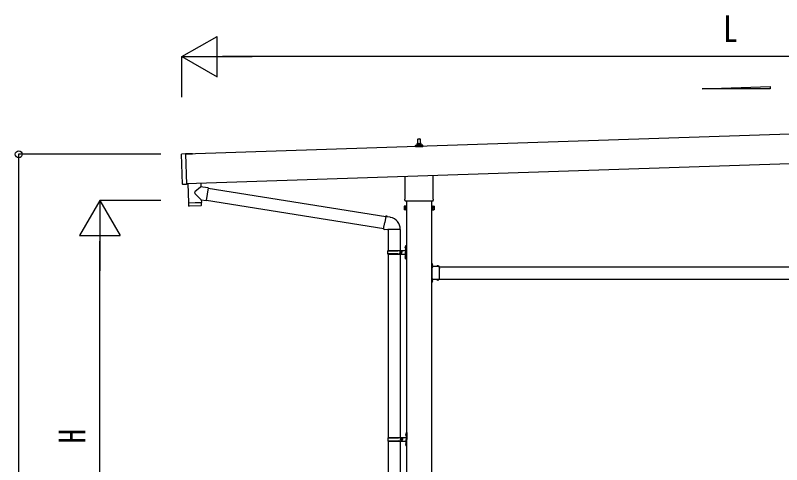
# Model space of a CAD drawing. Units: millimetres, scale not verified. Extents: x -16820 to 16820, y -11880 to 11880.
# Drawn here: x -4241 to -464, y -1025 to 1190 of the extents above; entities that cross this region are included whole.
import ezdxf
from ezdxf.enums import TextEntityAlignment as Align

# ---------------------------------------------------------------- set-up
doc = ezdxf.new("R2010")
doc.units = ezdxf.units.MM
doc.header["$LTSCALE"] = 50
for name, color, linetype in [('0-4_YKK_13', 4, 'Continuous'), ('0-5_YKK_A1', 4, 'Continuous'), ('0-6_YKK_D', 6, 'Continuous')]:
    doc.layers.add(name, color=color, linetype=linetype)
doc.styles.add('ＭＳ ゴシック', font='')
doc.styles.get('ＭＳ ゴシック').set_extended_font_data('MS Gothic')

msp = doc.modelspace()

# ---------------------------------------------------------------- linework, layer by layer
at = {"layer": '0-4_YKK_13'}
for p, q in [((-2257.22, 556.26), (-2256.49, 579.79)), ((-2255.49, 580.76), (-2246.94, 580.76)), ((-2245.94, 579.79), (-2245.22, 556.26)), ((-2269.47, 540.76), (-2269.47, 548.47)), ((-2232.97, 540.76), (-2269.47, 540.76)), ((-2269.08, 549.26), (-2233.35, 549.26)), ((-2268.7, 549.45), (-2261.98, 551.08)), ((-2261.6, 551.26), (-2240.83, 551.26)), ((-2261.22, 552.05), (-2261.22, 556.26)), ((-2260.22, 556.26), (-2242.22, 556.26)), ((-2241.22, 552.05), (-2241.22, 556.26)), ((-2233.73, 549.45), (-2240.45, 551.08)), ((-2232.97, 540.76), (-2232.97, 548.47)), ((-3417.42, 356.96), (-3422.35, 504.88)), ((-3402.4, 506.55), (-3421.39, 505.92)), ((-3368.41, 507.46), (-3402.39, 506.33)), ((-2319.52, 286.77), (-2319.52, 396.28)), ((-2182.92, 400.84), (-2182.92, 286.77)), ((-3326.93, 362.56), (-3326.33, 344.38)), ((-3324.17, 279.73), (-3355.67, 312.25)), ((-3290.72, 339.32), (-3299.69, 276.25)), ((-3290.98, 337.49), (-2415.09, 198.04)), ((-3387.7, 264.59), (-3387.04, 251.56)), ((-3383.24, 265.74), (-3383.19, 264.74)), ((-3328.27, 267.58), (-3328.25, 266.58)), ((-3324.17, 279.73), (-3299.69, 276.25)), ((-3324.17, 279.73), (-3323.77, 267.73)), ((-3299.43, 278.08), (-2425.51, 138.94)), ((-2321.22, 278), (-2321.22, 283.5)), ((-2183.28, 274.5), (-2319.15, 274.5)), ((-2181.22, 283.5), (-2181.22, 278)), ((-3326.43, 250.63), (-3383.94, 248.71)), ((-2325.22, 248.5), (-2324.46, 249.81)), ((-2325.22, 248.5), (-2325.22, 231.5)), ((-2325.22, 231.5), (-2324.46, 230.19)), ((-2318.22, 244.91), (-2324.46, 244.91)), ((-2318.22, 235.09), (-2324.46, 235.09)), ((-2318.22, 230.19), (-2324.46, 230.19)), ((-2315.72, 230.8), (-2318.22, 230.8)), ((-2186.72, 230.8), (-2184.22, 230.8)), ((-2184.22, 244.91), (-2177.98, 244.91)), ((-2184.22, 235.09), (-2177.98, 235.09)), ((-2184.22, 230.19), (-2177.98, 230.19)), ((-2177.22, 248.5), (-2177.98, 249.81)), ((-2177.22, 231.5), (-2177.98, 230.19)), ((-2177.22, 248.5), (-2177.22, 231.5)), ((-2414.77, 199.85), (-2420.3, 168.49)), ((-2414.77, 199.85), (-2413.62, 201.84)), ((-2413.62, 201.84), (-2410.06, 201.21)), ((-2410.06, 201.21), (-2409.64, 198.86)), ((-2395.13, 196.04), (-2393.44, 194.41)), ((-2393.44, 194.41), (-2391.33, 193.96)), ((-2425.83, 137.12), (-2420.3, 168.49)), ((-2425.83, 137.12), (-2425.43, 134.87)), ((-2425.83, 137.12), (-2420.67, 136.31)), ((-2425.43, 134.87), (-2421.87, 134.24)), ((-2421.87, 134.24), (-2420.67, 136.31)), ((-2420.67, 136.31), (-2406.07, 133.99)), ((-2406.07, 133.99), (-2403.87, 134.98)), ((-2343.57, 134.58), (-2404.75, 134.58)), ((-2403.72, 134.58), (-2403.72, 31)), ((-2343.72, 134.58), (-2343.72, 31)), ((-2320.02, 48.15), (-2317.97, 47.15)), ((-2318.75, 50.15), (-2318.12, 50.15)), ((-2318.75, 50.15), (-2318.75, 41.85)), ((-2318.75, 41.85), (-2318.12, 41.85)), ((-2318.12, 50.15), (-2318.12, 41.85)), ((-2318.12, 50.15), (-2317.72, 49.75)), ((-2318.12, 41.85), (-2317.72, 42.25)), ((-2317.97, 47.15), (-2317.36, 46)), ((-2317.72, 54), (-2314.72, 55.5)), ((-2317.72, 54), (-2317.72, 22)), ((-2317.72, 49.75), (-2317.72, 42.25)), ((-2314.72, 55.5), (-2314.72, 22)), ((-2314.72, 55.5), (-2313.72, 55.5)), ((-2313.72, 55.5), (-2313.72, 22)), ((-2406.72, 29), (-2356.38, 29)), ((-2406.72, 15), (-2356.38, 15)), ((-2405.72, 31), (-2319.72, 31)), ((-2405.72, 31), (-2405.72, 29)), ((-2405.72, 13), (-2405.72, 15)), ((-2405.72, 13), (-2319.72, 13)), ((-2403.72, 13), (-2403.72, -891.5)), ((-2346.72, 31), (-2346.72, 26.5)), ((-2346.72, 26.5), (-2344.72, 26.5)), ((-2346.72, 13), (-2346.72, 17.5)), ((-2346.72, 17.5), (-2344.72, 17.5)), ((-2344.72, 26.5), (-2344.72, 22)), ((-2344.72, 17.5), (-2344.72, 22)), ((-2343.72, 13), (-2343.72, -891.5)), ((-2338.72, 31), (-2338.72, 22)), ((-2338.72, 26.5), (-2335.72, 26.5)), ((-2338.72, 13), (-2338.72, 22)), ((-2338.72, 17.5), (-2335.72, 17.5)), ((-2335.72, 26.5), (-2335.72, 22)), ((-2335.72, 17.5), (-2335.72, 22)), ((-2320.02, 0.15), (-2317.97, -0.85)), ((-2318.75, 2.15), (-2318.12, 2.15)), ((-2318.75, 2.15), (-2318.75, -6.15)), ((-2318.12, 2.15), (-2318.12, -6.15)), ((-2318.12, 2.15), (-2317.72, 1.75)), ((-2317.72, -10), (-2317.72, 22)), ((-2317.72, 1.75), (-2317.72, -5.75)), ((-2314.72, -11.5), (-2314.72, 22)), ((-2313.72, -11.5), (-2313.72, 22)), ((-2318.75, -6.15), (-2318.12, -6.15)), ((-2318.12, -6.15), (-2317.72, -5.75)), ((-2317.97, -0.85), (-2317.36, -2)), ((-2317.72, -10), (-2314.72, -11.5)), ((-2314.72, -11.5), (-2313.72, -11.5)), ((-2187.12, -32.5), (-2188.72, -32.5)), ((-2188.72, -37), (-2187.12, -37)), ((-2187.12, -49.46), (-2187.12, -32.5)), ((-2187.12, -35.97), (-2187.12, -44.04)), ((-2187.12, -38.87), (-2184.46, -37.55)), ((-2186.25, -35.27), (-2186.42, -35.27)), ((-2187.12, -38), (-2188.72, -38)), ((-2183.02, -40), (-2188.72, -40)), ((-2187.12, -42), (-2188.72, -42)), ((-2188.72, -43), (-2187.12, -43)), ((-2187.12, -41.13), (-2184.46, -42.45)), ((-2150.72, -47.9), (-2187.12, -47.9)), ((-2186.72, -49.5), (-2183.72, -49.5)), ((-2186.72, -58.29), (-2186.72, -51.5)), ((-2186.72, -100.29), (-2186.72, -59.71)), ((-2186.25, -44.74), (-2186.42, -44.74)), ((-2163.45, -47.04), (-2163.45, -47.2)), ((-2154.68, -47.9), (-2162.75, -47.9)), ((-2159.84, -47.9), (-2161.17, -45.24)), ((-2157.59, -47.9), (-2156.27, -45.24)), ((-2153.98, -47.04), (-2153.98, -47.2)), ((-2150.72, -58.29), (-2150.72, -47.9)), ((-2150.72, -100.29), (-2150.72, -59.71)), ((-2187.12, -127.5), (-2187.12, -110.54)), ((-2150.72, -112.1), (-2187.12, -112.1)), ((-2186.72, -108.5), (-2186.72, -101.71)), ((-2183.72, -110.5), (-2186.72, -110.5)), ((-2163.45, -112.96), (-2163.45, -112.8)), ((-2154.68, -112.1), (-2162.75, -112.1)), ((-2159.84, -112.1), (-2161.17, -114.76)), ((-2157.59, -112.1), (-2156.27, -114.76)), ((-2153.98, -112.96), (-2153.98, -112.8)), ((-2150.72, -112.1), (-2150.72, -101.71)), ((-2187.12, -118), (-2188.72, -118)), ((-2187.12, -122), (-2188.72, -122)), ((-2187.12, -127.5), (-2188.72, -127.5)), ((-2187.12, -115.97), (-2187.12, -124.04)), ((-2187.12, -118.87), (-2184.46, -117.55)), ((-2187.12, -121.13), (-2184.46, -122.45)), ((-2186.25, -115.27), (-2186.42, -115.27)), ((-2186.25, -124.74), (-2186.42, -124.74)), ((-2315.22, -868.5), (-2312.22, -867)), ((-2315.22, -868.5), (-2315.22, -900.5)), ((-2312.22, -867), (-2312.22, -900.5)), ((-2312.22, -867), (-2311.22, -867)), ((-2311.22, -867), (-2311.22, -900.5)), ((-2404.22, -893.5), (-2353.88, -893.5)), ((-2403.22, -891.5), (-2317.22, -891.5)), ((-2403.22, -891.5), (-2403.22, -893.5)), ((-2344.22, -891.5), (-2344.22, -896)), ((-2344.22, -896), (-2342.22, -896)), ((-2344.22, -909.5), (-2344.22, -905)), ((-2344.22, -905), (-2342.22, -905)), ((-2342.22, -896), (-2342.22, -900.5)), ((-2342.22, -905), (-2342.22, -900.5)), ((-2336.22, -891.5), (-2336.22, -900.5)), ((-2336.22, -896), (-2333.22, -896)), ((-2336.22, -909.5), (-2336.22, -900.5)), ((-2336.22, -905), (-2333.22, -905)), ((-2333.22, -896), (-2333.22, -900.5)), ((-2333.22, -905), (-2333.22, -900.5)), ((-2317.52, -874.35), (-2315.47, -875.35)), ((-2316.25, -872.35), (-2315.62, -872.35)), ((-2316.25, -872.35), (-2316.25, -880.65)), ((-2316.25, -880.65), (-2315.62, -880.65)), ((-2315.62, -872.35), (-2315.62, -880.65)), ((-2315.62, -872.35), (-2315.22, -872.75)), ((-2315.62, -880.65), (-2315.22, -880.25)), ((-2315.47, -875.35), (-2314.86, -876.5)), ((-2315.22, -872.75), (-2315.22, -880.25)), ((-2315.22, -932.5), (-2315.22, -900.5)), ((-2312.22, -934), (-2312.22, -900.5)), ((-2311.22, -934), (-2311.22, -900.5)), ((-2404.22, -907.5), (-2353.88, -907.5)), ((-2403.72, -909.49), (-2403.72, -1814)), ((-2403.22, -909.5), (-2403.22, -907.5)), ((-2403.22, -909.5), (-2317.22, -909.5)), ((-2343.72, -909.49), (-2343.72, -1814)), ((-2317.52, -922.35), (-2315.47, -923.35)), ((-2316.25, -920.35), (-2315.62, -920.35)), ((-2316.25, -920.35), (-2316.25, -928.65)), ((-2316.25, -928.65), (-2315.62, -928.65)), ((-2315.62, -920.35), (-2315.62, -928.65)), ((-2315.62, -920.35), (-2315.22, -920.75)), ((-2315.62, -928.65), (-2315.22, -928.25)), ((-2315.47, -923.35), (-2314.86, -924.5)), ((-2315.22, -920.75), (-2315.22, -928.25)), ((-2315.22, -932.5), (-2312.22, -934)), ((-2312.22, -934), (-2311.22, -934))]:
    msp.add_line(p, q, dxfattribs=at)
for points in [[(-3402.4, 506.55), (-3397.4, 356.63), (-3416.39, 356)], [(-3402.36, 505.33), (-3368.37, 506.46), (-3368.41, 507.46)], [(-3390.9, 360.43), (-3387.73, 265.59), (-3323.77, 267.73)], [(-3326.33, 344.38), (-3328.42, 342.61), (-3355.63, 319.58)], [(-3290.72, 339.32), (-3316.64, 343), (-3326.33, 344.38)], [(-3323.53, 253.67), (-3323.74, 266.73), (-3387.7, 264.59)], [(-2318.22, 230.19), (-2318.22, 249.81), (-2324.46, 249.81)], [(-2318.22, 230.8), (-2318.22, 249.2), (-2315.72, 249.2)], [(-2184.22, 230.8), (-2184.22, 249.2), (-2186.72, 249.2)], [(-2184.22, 230.19), (-2184.22, 249.81), (-2177.98, 249.81)], [(-2414.77, 199.85), (-2409.64, 198.86), (-2395.13, 196.04)], [(-2320.02, 43.85), (-2317.97, 44.85), (-2317.36, 46)], [(-2320.02, -4.15), (-2317.97, -3.15), (-2317.36, -2)], [(-2188.72, -47.5), (-2188.72, -41.5), (-2188.72, -38.5), (-2188.72, -32.5)], [(-2186.72, -51.5), (-2183.72, -51.5), (-2183.72, -47.9)], [(-2188.72, -127.5), (-2188.72, -121.5), (-2188.72, -118.5), (-2188.72, -112.5)], [(-2186.72, -108.5), (-2183.72, -108.5), (-2183.72, -112.1)], [(-2317.52, -878.65), (-2315.47, -877.65), (-2314.86, -876.5)], [(-2317.52, -926.65), (-2315.47, -925.65), (-2314.86, -924.5)]]:
    msp.add_lwpolyline(points, dxfattribs=at)
for points in [[(-2315.72, 229.5), (-2315.72, 250.5), (-2313.72, 250.5), (-2313.72, 229.5)], [(-2186.72, 229.5), (-2186.72, 250.5), (-2188.72, 250.5), (-2188.72, 229.5)]]:
    msp.add_lwpolyline(points, close=True, dxfattribs=at)
for centre, radius, start, end in [((-2255.49, 579.76), 1, 90, 178.60509), ((-2246.94, 579.76), 1, 1.39491, 90), ((-2268.47, 548.47), 1, 103.62699, 180), ((-2262.22, 552.05), 1, 283.62699, 0), ((-2257.13, 555.63), 4.13, 90, 171.17633), ((-2260.22, 555.26), 1, 90, 180), ((-2247.88, 556.26), 4.83, 133.60282, 180), ((-2254.55, 556.26), 4.83, 0, 46.39718), ((-2245.3, 555.63), 4.13, 8.82367, 90), ((-2242.22, 555.26), 1, 0, 90), ((-2240.22, 552.05), 1, 180, 256.37301), ((-2233.97, 548.47), 1, 0, 76.37301), ((-3421.35, 504.92), 1, 91.90915, 181.90915), ((-3416.42, 357), 1, 181.90915, 271.90915), ((-3352.25, 315.9), 5, 132.56466, 226.88314), ((-2317.22, 283.5), 4, 125.09963, 180), ((-2317.22, 278), 4, 180, 194.47751), ((-2317.22, 278), 4, 194.47751, 241.04498), ((-2185.22, 278), 4, 298.95502, 345.52249), ((-2185.22, 283.5), 4, 0, 54.90037), ((-2185.22, 278), 4, 345.52249, 0), ((-3384.04, 251.71), 3, 182.90915, 271.95747), ((-3326.53, 253.63), 3, 271.90915, 0.90915), ((-2308.98, 240), 16.24, 162.41205, 197.58795), ((-2320.87, 247.36), 4.34, 145.61575, 214.38425), ((-2320.87, 232.64), 4.34, 145.61575, 214.38425), ((-2193.46, 240), 16.24, 342.41205, 17.58795), ((-2181.56, 247.36), 4.34, 325.61575, 34.38425), ((-2181.56, 232.64), 4.34, 325.61575, 34.38425), ((-2403.87, 134.98), 60.3, 359.62495, 78), ((-2314.42, 46), 6, 136.21765, 223.78235), ((-2357.97, 22), 49.25, 171.82876, 180.00002), ((-2357.97, 22), 49.25, 180.00002, 188.17127), ((-2356.38, 31), 2, 270, 359.99998), ((-2356.38, 13), 2, 0.00005, 90.00004), ((-2314.42, -2), 6, 136.21765, 223.78235), ((-2319.72, 33), 2, 270, 359.99998), ((-2319.72, 11), 2, 0.00005, 90.00004), ((-2186.42, -35.97), 0.7, 90, 180), ((-2186.25, -36.13), 0.862, 39.12355, 90), ((-2191.02, -40), 7, 0, 39.12355), ((-2186.72, -47.5), 2, 180, 270), ((-2186.42, -44.04), 0.7, 180, 270), ((-2187.42, -59), 1, 314.427, 45.573), ((-2186.25, -43.87), 0.862, 270, 320.87645), ((-2191.02, -40), 7, 320.87645, 0), ((-2162.59, -47.04), 0.862, 129.12355, 180), ((-2162.75, -47.2), 0.7, 180, 270), ((-2158.72, -51.8), 7, 90, 129.12355), ((-2158.72, -51.8), 7, 50.87645, 90), ((-2154.68, -47.2), 0.7, 270, 0), ((-2154.84, -47.04), 0.862, 0, 50.87645), ((-2150.02, -59), 1, 134.427, 225.573), ((-2186.72, -112.5), 2, 90, 180), ((-2187.42, -101), 1, 314.427, 45.573), ((-2162.75, -112.8), 0.7, 90, 180), ((-2162.59, -112.96), 0.862, 180, 230.87645), ((-2154.68, -112.8), 0.7, 0, 90), ((-2154.84, -112.96), 0.862, 309.12355, 0), ((-2150.02, -101), 1, 134.427, 225.573), ((-2186.42, -115.97), 0.7, 90, 180), ((-2186.42, -124.04), 0.7, 180, 270), ((-2186.25, -116.13), 0.862, 39.12355, 90), ((-2186.25, -123.87), 0.862, 270, 320.87645), ((-2191.02, -120), 7, 0, 39.12355), ((-2191.02, -120), 7, 320.87645, 0), ((-2158.72, -108.2), 7, 230.87645, 270), ((-2158.72, -108.2), 7, 270, 309.12355), ((-2355.47, -900.5), 49.25, 171.82876, 180.00002), ((-2355.47, -900.5), 49.25, 180.00002, 188.17127), ((-2353.88, -891.5), 2, 270, 359.99998), ((-2311.92, -876.5), 6, 136.21765, 223.78235), ((-2317.22, -889.5), 2, 270, 359.99998), ((-2353.88, -909.5), 2, 0.00005, 90.00004), ((-2311.92, -924.5), 6, 136.21765, 223.78235), ((-2317.22, -911.5), 2, 0.00005, 90.00004)]:
    msp.add_arc(centre, radius, start, end, dxfattribs=at)
at = {"layer": '0-5_YKK_A1'}
for p, q in [((-856.53, 827.19), (-520.53, 839.6)), ((-520.53, 839.6), (-520.53, 827.19)), ((-520.53, 827.19), (-856.53, 827.19)), ((1989.66, 684.97), (-3402.36, 505.27)), ((-3397.53, 360.35), (1994.49, 540.08)), ((-2313.72, 274.5), (-2313.72, -2523)), ((-2188.72, -2523), (-2188.72, 274.5)), ((-2150.72, -50), (748.28, -50)), ((-2183.72, -110), (-2188.22, -110)), ((-2150.72, -110), (748.28, -110))]:
    msp.add_line(p, q, dxfattribs=at)
msp.add_lwpolyline([(-2183.72, -50), (-2188.22, -50), (-2188.22, -110)], dxfattribs=at)
at = {"layer": '0-6_YKK_D'}
for p, q in [((-3419.82, 986.11), (-3246.61, 1086.11)), ((-3246.61, 886.11), (-3246.61, 1086.11)), ((-3419.82, 786.11), (-3419.82, 987.11)), ((-3419.82, 986.11), (-3246.61, 886.11)), ((-3419.82, 986.11), (-3073.41, 986.11)), ((1811.96, 986.11), (-3219.82, 986.11)), ((-3523.86, 504.61), (-4224.86, 504.61)), ((-4223.86, -2023), (-4223.86, 504.61)), ((-3823.86, 277), (-3923.86, 103.79)), ((-3523.86, 277), (-3824.86, 277)), ((-3823.86, 277), (-3723.86, 103.79)), ((-3823.86, 277), (-3823.86, -69.41)), ((-3923.86, 103.79), (-3723.86, 103.79)), ((-3823.86, -1823), (-3823.86, 77))]:
    msp.add_line(p, q, dxfattribs=at)
msp.add_circle((-4223.86, 504.61), 17, dxfattribs=at)

# ---------------------------------------------------------------- texts
at = {"layer": '0-6_YKK_D', "style": 'ＭＳ ゴシック', "width": 0.8}
msp.add_text('L', height=132, dxfattribs=at).set_placement((-751.93, 1018.11), align=Align.BOTTOM_LEFT)
msp.add_text('H', height=132, rotation=90, dxfattribs=at).set_placement((-3855.86, -921), align=Align.BOTTOM_LEFT)

doc.saveas('drawing.dxf')
